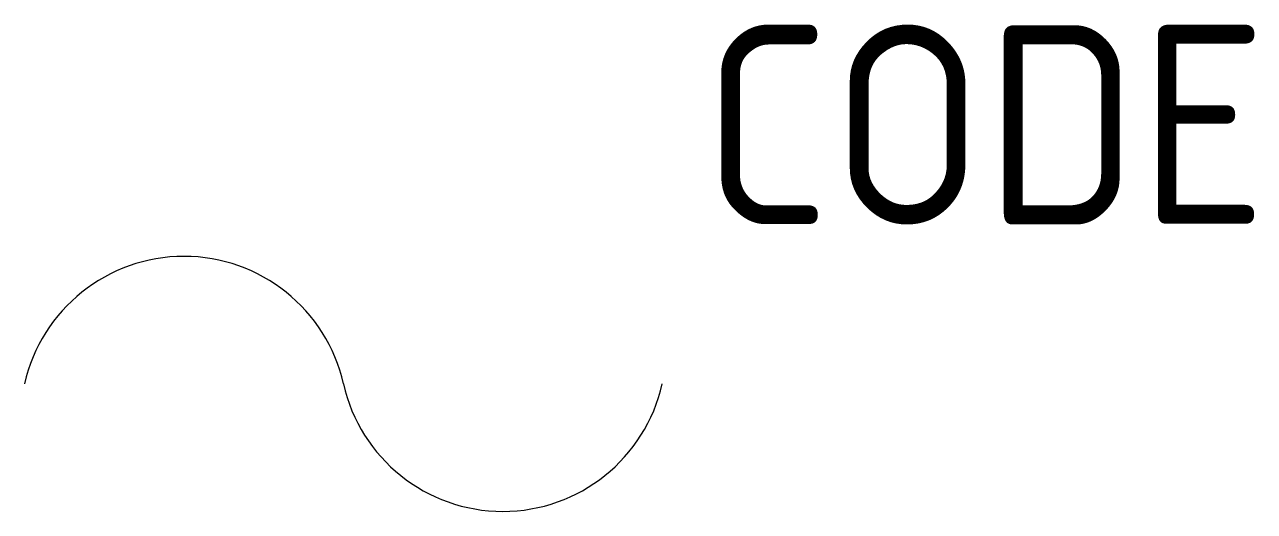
# Model space of a CAD drawing. Extents: x 3998.5 to 4013.9, y 3622.1 to 3628.3.
import ezdxf

# ---------------------------------------------------------------- set-up
doc = ezdxf.new("R2010")
doc.units = 0
doc.header["$LTSCALE"] = 10
doc.header["$MEASUREMENT"] = 0
doc.layers.get('0').update_dxf_attribs({"linetype": 'CONTINUOUS'})
doc.layers.add('TKST3', color=3, linetype='CONTINUOUS')
doc.styles.get("Standard").update_dxf_attribs({"font": 'iso8.shx'})

msp = doc.modelspace()

# ---------------------------------------------------------------- linework, layer by layer
for points in [[(4002.511, 3623.748, 0.8), (3998.511, 3623.748)], [(4002.511, 3623.748, 0.8), (4006.511, 3623.748)]]:
    msp.add_lwpolyline(points, format="xyb")

# ---------------------------------------------------------------- texts
at = {"layer": 'TKST3'}
msp.add_attdef('CODE', (4007.011, 3625.748), '-H', height=2.5, dxfattribs=at)

doc.saveas('drawing.dxf')
